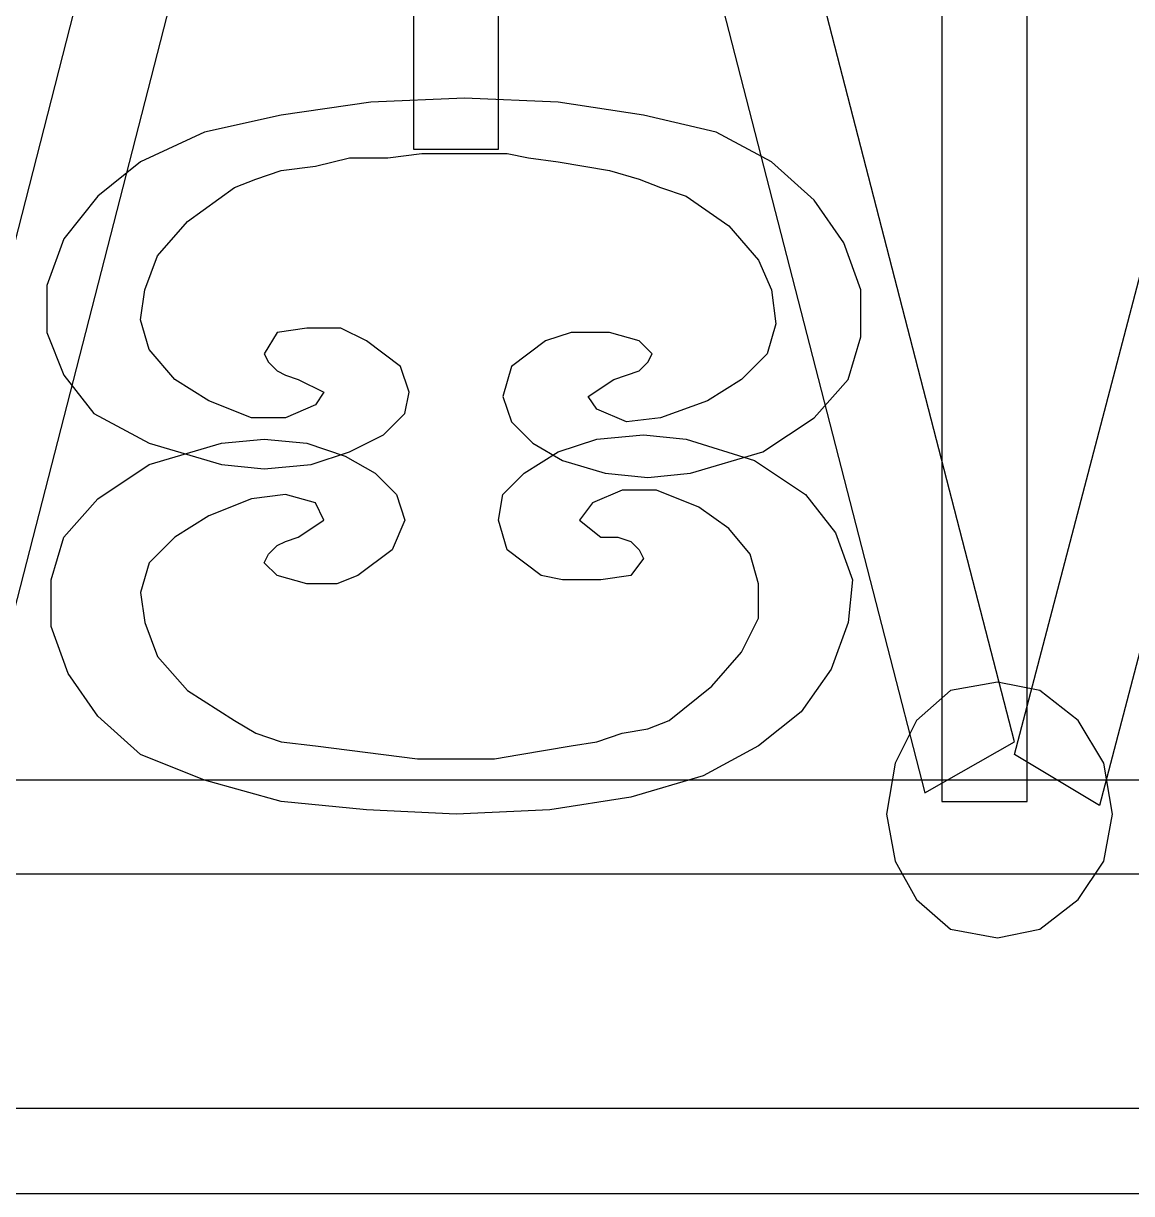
# Model space of a CAD drawing. Header units: centimetres. Extents: x -55 to 54, y -93 to 10.
# Drawn here: x -26.09 to -7.52, y -79.8 to -60.19 of the extents above; entities that cross this region are included whole.
import ezdxf

# ---------------------------------------------------------------- set-up
doc = ezdxf.new("R2010")
doc.units = ezdxf.units.CM
doc.header["$MEASUREMENT"] = 0
doc.layers.add('layer 1', color=7, linetype='Continuous')

msp = doc.modelspace()

# ---------------------------------------------------------------- linework, layer by layer
at = {"layer": 'layer 1', "color": 108}
for points, knots in [([(-10.69641, -4.8653), (-10.69641, -4.8653), (-9.26778, -4.8653), (-9.26778, -4.8653), (-9.26778, -4.8653), (-9.26778, -4.8653), (-9.26778, -73.22512), (-9.26778, -73.22512), (-9.26778, -73.22512), (-9.26778, -73.22512), (-10.69641, -73.22512), (-10.69641, -73.22512), (-10.69641, -73.22512), (-10.69641, -73.22512), (-10.69641, -4.8653), (-10.69641, -4.8653)], [0, 0, 0, 0, 0.25, 0.25, 0.25, 0.25, 0.5, 0.5, 0.5, 0.5, 0.75, 0.75, 0.75, 0.75, 1, 1, 1, 1]), ([(-9.98209, -6.72251), (-9.98209, -6.72251), (-11.41072, -5.93677), (-11.41072, -5.93677), (-11.41072, -5.93677), (-11.41072, -5.93677), (-28.33996, -72.08222), (-28.33996, -72.08222), (-28.33996, -72.08222), (-28.33996, -72.08222), (-26.98276, -72.86796), (-26.98276, -72.86796), (-26.98276, -72.86796), (-26.98276, -72.86796), (-9.98209, -6.72251), (-9.98209, -6.72251)], [0, 0, 0, 0, 0.25, 0.25, 0.25, 0.25, 0.5, 0.5, 0.5, 0.5, 0.75, 0.75, 0.75, 0.75, 1, 1, 1, 1]), ([(-27.9828, -7.07967), (-27.9828, -7.07967), (-26.55417, -6.15106), (-26.55417, -6.15106), (-26.55417, -6.15106), (-26.55417, -6.15106), (-9.48207, -72.22508), (-9.48207, -72.22508), (-9.48207, -72.22508), (-9.48207, -72.22508), (-10.98213, -73.08226), (-10.98213, -73.08226), (-10.98213, -73.08226), (-10.98213, -73.08226), (-27.9828, -7.07967), (-27.9828, -7.07967)], [0, 0, 0, 0, 0.25, 0.25, 0.25, 0.25, 0.5, 0.5, 0.5, 0.5, 0.75, 0.75, 0.75, 0.75, 1, 1, 1, 1]), ([(-9.7678, -7.29396), (-9.7678, -7.29396), (-8.33917, -6.50822), (-8.33917, -6.50822), (-8.33917, -6.50822), (-8.33917, -6.50822), (9.09008, -72.43938), (9.09008, -72.43938), (9.09008, -72.43938), (9.09008, -72.43938), (7.59002, -73.22512), (7.59002, -73.22512), (7.59002, -73.22512), (7.59002, -73.22512), (-9.7678, -7.29396), (-9.7678, -7.29396)], [0, 0, 0, 0, 0.25, 0.25, 0.25, 0.25, 0.5, 0.5, 0.5, 0.5, 0.75, 0.75, 0.75, 0.75, 1, 1, 1, 1]), ([(9.23295, -7.29396), (9.23295, -7.29396), (7.80432, -6.50822), (7.80432, -6.50822), (7.80432, -6.50822), (7.80432, -6.50822), (-9.48207, -72.43938), (-9.48207, -72.43938), (-9.48207, -72.43938), (-9.48207, -72.43938), (-8.05345, -73.29655), (-8.05345, -73.29655), (-8.05345, -73.29655), (-8.05345, -73.29655), (9.23295, -7.29396), (9.23295, -7.29396)], [0, 0, 0, 0, 0.25, 0.25, 0.25, 0.25, 0.5, 0.5, 0.5, 0.5, 0.75, 0.75, 0.75, 0.75, 1, 1, 1, 1]), ([(-19.5539, -40.79528), (-19.5539, -40.79528), (-18.12527, -40.79528), (-18.12527, -40.79528), (-18.12527, -40.79528), (-18.12527, -40.79528), (-18.12527, -62.29612), (-18.12527, -62.29612), (-18.12527, -62.29612), (-18.12527, -62.29612), (-19.5539, -62.29612), (-19.5539, -62.29612), (-19.5539, -62.29612), (-19.5539, -62.29612), (-19.5539, -40.79528), (-19.5539, -40.79528)], [0, 0, 0, 0, 0.25, 0.25, 0.25, 0.25, 0.5, 0.5, 0.5, 0.5, 0.75, 0.75, 0.75, 0.75, 1, 1, 1, 1]), ([(-13.55366, -62.51041), (-13.55366, -62.51041), (-12.83935, -63.1533), (-12.83935, -63.1533), (-12.83935, -63.1533), (-12.83935, -63.1533), (-12.33933, -63.86761), (-12.33933, -63.86761), (-12.33933, -63.86761), (-12.33933, -63.86761), (-12.0536, -64.65336), (-12.0536, -64.65336), (-12.0536, -64.65336), (-12.0536, -64.65336), (-12.0536, -65.4391), (-12.0536, -65.4391), (-12.0536, -65.4391), (-12.0536, -65.4391), (-12.2679, -66.15341), (-12.2679, -66.15341), (-12.2679, -66.15341), (-12.2679, -66.15341), (-12.83935, -66.7963), (-12.83935, -66.7963), (-12.83935, -66.7963), (-12.83935, -66.7963), (-13.69653, -67.36775), (-13.69653, -67.36775), (-13.69653, -67.36775), (-13.69653, -67.36775), (-14.91086, -67.72491), (-14.91086, -67.72491), (-14.91086, -67.72491), (-14.91086, -67.72491), (-15.62517, -67.79634), (-15.62517, -67.79634), (-15.62517, -67.79634), (-15.62517, -67.79634), (-16.33949, -67.72491), (-16.33949, -67.72491), (-16.33949, -67.72491), (-16.33949, -67.72491), (-17.0538, -67.51061), (-17.0538, -67.51061), (-17.0538, -67.51061), (-17.0538, -67.51061), (-17.55382, -67.22489), (-17.55382, -67.22489), (-17.55382, -67.22489), (-17.55382, -67.22489), (-17.91098, -66.86773), (-17.91098, -66.86773), (-17.91098, -66.86773), (-17.91098, -66.86773), (-18.05384, -66.43914), (-18.05384, -66.43914), (-18.05384, -66.43914), (-18.05384, -66.43914), (-17.91098, -65.93912), (-17.91098, -65.93912), (-17.91098, -65.93912), (-17.91098, -65.93912), (-17.33953, -65.51053), (-17.33953, -65.51053), (-17.33953, -65.51053), (-17.33953, -65.51053), (-16.91094, -65.36767), (-16.91094, -65.36767), (-16.91094, -65.36767), (-16.91094, -65.36767), (-16.26806, -65.36767), (-16.26806, -65.36767), (-16.26806, -65.36767), (-16.26806, -65.36767), (-15.76804, -65.51053), (-15.76804, -65.51053), (-15.76804, -65.51053), (-15.76804, -65.51053), (-15.55374, -65.72483), (-15.55374, -65.72483), (-15.55374, -65.72483), (-15.55374, -65.72483), (-15.62517, -65.86769), (-15.62517, -65.86769), (-15.62517, -65.86769), (-15.62517, -65.86769), (-15.76804, -66.01055), (-15.76804, -66.01055), (-15.76804, -66.01055), (-15.76804, -66.01055), (-15.98233, -66.08198), (-15.98233, -66.08198), (-15.98233, -66.08198), (-15.98233, -66.08198), (-16.19662, -66.15341), (-16.19662, -66.15341), (-16.19662, -66.15341), (-16.19662, -66.15341), (-16.62521, -66.43914), (-16.62521, -66.43914), (-16.62521, -66.43914), (-16.62521, -66.43914), (-16.48235, -66.65343), (-16.48235, -66.65343), (-16.48235, -66.65343), (-16.48235, -66.65343), (-15.98233, -66.86773), (-15.98233, -66.86773), (-15.98233, -66.86773), (-15.98233, -66.86773), (-15.41088, -66.7963), (-15.41088, -66.7963), (-15.41088, -66.7963), (-15.41088, -66.7963), (-14.62513, -66.51057), (-14.62513, -66.51057), (-14.62513, -66.51057), (-14.62513, -66.51057), (-14.05368, -66.15341), (-14.05368, -66.15341), (-14.05368, -66.15341), (-14.05368, -66.15341), (-13.62509, -65.72483), (-13.62509, -65.72483), (-13.62509, -65.72483), (-13.62509, -65.72483), (-13.48223, -65.22481), (-13.48223, -65.22481), (-13.48223, -65.22481), (-13.48223, -65.22481), (-13.55366, -64.65336), (-13.55366, -64.65336), (-13.55366, -64.65336), (-13.55366, -64.65336), (-13.76796, -64.15334), (-13.76796, -64.15334), (-13.76796, -64.15334), (-13.76796, -64.15334), (-14.26798, -63.58189), (-14.26798, -63.58189), (-14.26798, -63.58189), (-14.26798, -63.58189), (-14.98229, -63.08187), (-14.98229, -63.08187), (-14.98229, -63.08187), (-14.98229, -63.08187), (-15.41088, -62.939), (-15.41088, -62.939), (-15.41088, -62.939), (-15.41088, -62.939), (-15.76804, -62.79614), (-15.76804, -62.79614), (-15.76804, -62.79614), (-15.76804, -62.79614), (-16.26806, -62.65328), (-16.26806, -62.65328), (-16.26806, -62.65328), (-16.26806, -62.65328), (-16.69664, -62.58185), (-16.69664, -62.58185), (-16.69664, -62.58185), (-16.69664, -62.58185), (-17.12523, -62.51041), (-17.12523, -62.51041), (-17.12523, -62.51041), (-17.12523, -62.51041), (-17.62525, -62.43898), (-17.62525, -62.43898), (-17.62525, -62.43898), (-17.62525, -62.43898), (-17.98241, -62.36755), (-17.98241, -62.36755), (-17.98241, -62.36755), (-17.98241, -62.36755), (-18.411, -62.36755), (-18.411, -62.36755), (-18.411, -62.36755), (-18.411, -62.36755), (-18.411, -62.36755), (-18.411, -62.36755), (-18.411, -62.36755), (-18.411, -62.36755), (-18.411, -62.36755), (-18.411, -62.36755), (-18.411, -62.36755), (-18.411, -62.36755), (-18.411, -62.36755), (-18.411, -62.36755), (-18.411, -62.36755), (-18.411, -62.36755), (-18.411, -62.36755), (-18.411, -62.36755), (-18.411, -62.36755), (-18.411, -62.36755), (-18.91102, -62.36755), (-18.91102, -62.36755), (-18.91102, -62.36755), (-18.91102, -62.36755), (-19.41104, -62.36755), (-19.41104, -62.36755), (-19.41104, -62.36755), (-19.41104, -62.36755), (-19.98249, -62.43898), (-19.98249, -62.43898), (-19.98249, -62.43898), (-19.98249, -62.43898), (-20.62537, -62.43898), (-20.62537, -62.43898), (-20.62537, -62.43898), (-20.62537, -62.43898), (-21.19682, -62.58185), (-21.19682, -62.58185), (-21.19682, -62.58185), (-21.19682, -62.58185), (-21.76827, -62.65328), (-21.76827, -62.65328), (-21.76827, -62.65328), (-21.76827, -62.65328), (-22.19686, -62.79614), (-22.19686, -62.79614), (-22.19686, -62.79614), (-22.19686, -62.79614), (-22.55402, -62.939), (-22.55402, -62.939), (-22.55402, -62.939), (-22.55402, -62.939), (-23.33976, -63.51045), (-23.33976, -63.51045), (-23.33976, -63.51045), (-23.33976, -63.51045), (-23.83978, -64.08191), (-23.83978, -64.08191), (-23.83978, -64.08191), (-23.83978, -64.08191), (-24.05407, -64.65336), (-24.05407, -64.65336), (-24.05407, -64.65336), (-24.05407, -64.65336), (-24.12551, -65.15338), (-24.12551, -65.15338), (-24.12551, -65.15338), (-24.12551, -65.15338), (-23.98264, -65.6534), (-23.98264, -65.6534), (-23.98264, -65.6534), (-23.98264, -65.6534), (-23.55406, -66.15341), (-23.55406, -66.15341), (-23.55406, -66.15341), (-23.55406, -66.15341), (-22.9826, -66.51057), (-22.9826, -66.51057), (-22.9826, -66.51057), (-22.9826, -66.51057), (-22.26829, -66.7963), (-22.26829, -66.7963), (-22.26829, -66.7963), (-22.26829, -66.7963), (-21.69684, -66.7963), (-21.69684, -66.7963), (-21.69684, -66.7963), (-21.69684, -66.7963), (-21.19682, -66.582), (-21.19682, -66.582), (-21.19682, -66.582), (-21.19682, -66.582), (-21.05396, -66.36771), (-21.05396, -66.36771), (-21.05396, -66.36771), (-21.05396, -66.36771), (-21.48255, -66.15341), (-21.48255, -66.15341), (-21.48255, -66.15341), (-21.48255, -66.15341), (-21.69684, -66.08198), (-21.69684, -66.08198), (-21.69684, -66.08198), (-21.69684, -66.08198), (-21.8397, -66.01055), (-21.8397, -66.01055), (-21.8397, -66.01055), (-21.8397, -66.01055), (-21.98256, -65.86769), (-21.98256, -65.86769), (-21.98256, -65.86769), (-21.98256, -65.86769), (-22.054, -65.72483), (-22.054, -65.72483), (-22.054, -65.72483), (-22.054, -65.72483), (-21.8397, -65.36767), (-21.8397, -65.36767), (-21.8397, -65.36767), (-21.8397, -65.36767), (-21.33968, -65.29624), (-21.33968, -65.29624), (-21.33968, -65.29624), (-21.33968, -65.29624), (-20.76823, -65.29624), (-20.76823, -65.29624), (-20.76823, -65.29624), (-20.76823, -65.29624), (-20.33964, -65.51053), (-20.33964, -65.51053), (-20.33964, -65.51053), (-20.33964, -65.51053), (-19.76819, -65.93912), (-19.76819, -65.93912), (-19.76819, -65.93912), (-19.76819, -65.93912), (-19.62533, -66.36771), (-19.62533, -66.36771), (-19.62533, -66.36771), (-19.62533, -66.36771), (-19.69676, -66.72487), (-19.69676, -66.72487), (-19.69676, -66.72487), (-19.69676, -66.72487), (-20.05392, -67.08202), (-20.05392, -67.08202), (-20.05392, -67.08202), (-20.05392, -67.08202), (-20.62537, -67.36775), (-20.62537, -67.36775), (-20.62537, -67.36775), (-20.62537, -67.36775), (-21.26825, -67.58204), (-21.26825, -67.58204), (-21.26825, -67.58204), (-21.26825, -67.58204), (-22.054, -67.65347), (-22.054, -67.65347), (-22.054, -67.65347), (-22.054, -67.65347), (-22.76831, -67.58204), (-22.76831, -67.58204), (-22.76831, -67.58204), (-22.76831, -67.58204), (-23.98264, -67.22489), (-23.98264, -67.22489), (-23.98264, -67.22489), (-23.98264, -67.22489), (-24.91125, -66.72487), (-24.91125, -66.72487), (-24.91125, -66.72487), (-24.91125, -66.72487), (-25.41127, -66.08198), (-25.41127, -66.08198), (-25.41127, -66.08198), (-25.41127, -66.08198), (-25.697, -65.36767), (-25.697, -65.36767), (-25.697, -65.36767), (-25.697, -65.36767), (-25.697, -64.58192), (-25.697, -64.58192), (-25.697, -64.58192), (-25.697, -64.58192), (-25.41127, -63.79618), (-25.41127, -63.79618), (-25.41127, -63.79618), (-25.41127, -63.79618), (-24.83982, -63.08187), (-24.83982, -63.08187), (-24.83982, -63.08187), (-24.83982, -63.08187), (-24.12551, -62.51041), (-24.12551, -62.51041), (-24.12551, -62.51041), (-24.12551, -62.51041), (-23.05404, -62.0104), (-23.05404, -62.0104), (-23.05404, -62.0104), (-23.05404, -62.0104), (-21.76827, -61.72467), (-21.76827, -61.72467), (-21.76827, -61.72467), (-21.76827, -61.72467), (-20.26821, -61.51038), (-20.26821, -61.51038), (-20.26821, -61.51038), (-20.26821, -61.51038), (-18.69672, -61.43894), (-18.69672, -61.43894), (-18.69672, -61.43894), (-18.69672, -61.43894), (-17.12523, -61.51038), (-17.12523, -61.51038), (-17.12523, -61.51038), (-17.12523, -61.51038), (-15.6966, -61.72467), (-15.6966, -61.72467), (-15.6966, -61.72467), (-15.6966, -61.72467), (-14.48227, -62.0104), (-14.48227, -62.0104), (-14.48227, -62.0104), (-14.48227, -62.0104), (-13.55366, -62.51041), (-13.55366, -62.51041)], [0, 0, 0, 0, 0.01, 0.01, 0.01, 0.01, 0.02, 0.02, 0.02, 0.02, 0.03, 0.03, 0.03, 0.03, 0.04, 0.04, 0.04, 0.04, 0.05, 0.05, 0.05, 0.05, 0.06, 0.06, 0.06, 0.06, 0.07, 0.07, 0.07, 0.07, 0.08, 0.08, 0.08, 0.08, 0.09, 0.09, 0.09, 0.09, 0.1, 0.1, 0.1, 0.1, 0.11, 0.11, 0.11, 0.11, 0.12, 0.12, 0.12, 0.12, 0.13, 0.13, 0.13, 0.13, 0.14, 0.14, 0.14, 0.14, 0.15, 0.15, 0.15, 0.15, 0.16, 0.16, 0.16, 0.16, 0.17, 0.17, 0.17, 0.17, 0.18, 0.18, 0.18, 0.18, 0.19, 0.19, 0.19, 0.19, 0.2, 0.2, 0.2, 0.2, 0.21, 0.21, 0.21, 0.21, 0.22, 0.22, 0.22, 0.22, 0.23, 0.23, 0.23, 0.23, 0.24, 0.24, 0.24, 0.24, 0.25, 0.25, 0.25, 0.25, 0.26, 0.26, 0.26, 0.26, 0.27, 0.27, 0.27, 0.27, 0.28, 0.28, 0.28, 0.28, 0.29, 0.29, 0.29, 0.29, 0.3, 0.3, 0.3, 0.3, 0.31, 0.31, 0.31, 0.31, 0.32, 0.32, 0.32, 0.32, 0.33, 0.33, 0.33, 0.33, 0.34, 0.34, 0.34, 0.34, 0.35, 0.35, 0.35, 0.35, 0.36, 0.36, 0.36, 0.36, 0.37, 0.37, 0.37, 0.37, 0.38, 0.38, 0.38, 0.38, 0.39, 0.39, 0.39, 0.39, 0.4, 0.4, 0.4, 0.4, 0.41, 0.41, 0.41, 0.41, 0.42, 0.42, 0.42, 0.42, 0.43, 0.43, 0.43, 0.43, 0.44, 0.44, 0.44, 0.44, 0.45, 0.45, 0.45, 0.45, 0.46, 0.46, 0.46, 0.46, 0.47, 0.47, 0.47, 0.47, 0.48, 0.48, 0.48, 0.48, 0.49, 0.49, 0.49, 0.49, 0.5, 0.5, 0.5, 0.5, 0.51, 0.51, 0.51, 0.51, 0.52, 0.52, 0.52, 0.52, 0.53, 0.53, 0.53, 0.53, 0.54, 0.54, 0.54, 0.54, 0.55, 0.55, 0.55, 0.55, 0.56, 0.56, 0.56, 0.56, 0.57, 0.57, 0.57, 0.57, 0.58, 0.58, 0.58, 0.58, 0.59, 0.59, 0.59, 0.59, 0.6, 0.6, 0.6, 0.6, 0.61, 0.61, 0.61, 0.61, 0.62, 0.62, 0.62, 0.62, 0.63, 0.63, 0.63, 0.63, 0.64, 0.64, 0.64, 0.64, 0.65, 0.65, 0.65, 0.65, 0.66, 0.66, 0.66, 0.66, 0.67, 0.67, 0.67, 0.67, 0.68, 0.68, 0.68, 0.68, 0.69, 0.69, 0.69, 0.69, 0.7, 0.7, 0.7, 0.7, 0.71, 0.71, 0.71, 0.71, 0.72, 0.72, 0.72, 0.72, 0.73, 0.73, 0.73, 0.73, 0.74, 0.74, 0.74, 0.74, 0.75, 0.75, 0.75, 0.75, 0.76, 0.76, 0.76, 0.76, 0.77, 0.77, 0.77, 0.77, 0.78, 0.78, 0.78, 0.78, 0.79, 0.79, 0.79, 0.79, 0.8, 0.8, 0.8, 0.8, 0.81, 0.81, 0.81, 0.81, 0.82, 0.82, 0.82, 0.82, 0.83, 0.83, 0.83, 0.83, 0.84, 0.84, 0.84, 0.84, 0.85, 0.85, 0.85, 0.85, 0.86, 0.86, 0.86, 0.86, 0.87, 0.87, 0.87, 0.87, 0.88, 0.88, 0.88, 0.88, 0.89, 0.89, 0.89, 0.89, 0.9, 0.9, 0.9, 0.9, 0.91, 0.91, 0.91, 0.91, 0.92, 0.92, 0.92, 0.92, 0.93, 0.93, 0.93, 0.93, 0.94, 0.94, 0.94, 0.94, 0.95, 0.95, 0.95, 0.95, 0.96, 0.96, 0.96, 0.96, 0.97, 0.97, 0.97, 0.97, 0.98, 0.98, 0.98, 0.98, 0.99, 0.99, 0.99, 0.99, 1, 1, 1, 1]), ([(-13.76796, -72.29651), (-13.76796, -72.29651), (-13.05364, -71.72506), (-13.05364, -71.72506), (-13.05364, -71.72506), (-13.05364, -71.72506), (-12.55362, -71.01075), (-12.55362, -71.01075), (-12.55362, -71.01075), (-12.55362, -71.01075), (-12.2679, -70.225), (-12.2679, -70.225), (-12.2679, -70.225), (-12.2679, -70.225), (-12.19647, -69.51069), (-12.19647, -69.51069), (-12.19647, -69.51069), (-12.19647, -69.51069), (-12.48219, -68.72494), (-12.48219, -68.72494), (-12.48219, -68.72494), (-12.48219, -68.72494), (-12.98221, -68.08206), (-12.98221, -68.08206), (-12.98221, -68.08206), (-12.98221, -68.08206), (-13.83939, -67.51061), (-13.83939, -67.51061), (-13.83939, -67.51061), (-13.83939, -67.51061), (-14.98229, -67.15345), (-14.98229, -67.15345), (-14.98229, -67.15345), (-14.98229, -67.15345), (-15.6966, -67.08202), (-15.6966, -67.08202), (-15.6966, -67.08202), (-15.6966, -67.08202), (-16.48235, -67.15345), (-16.48235, -67.15345), (-16.48235, -67.15345), (-16.48235, -67.15345), (-17.12523, -67.36775), (-17.12523, -67.36775), (-17.12523, -67.36775), (-17.12523, -67.36775), (-17.69668, -67.72491), (-17.69668, -67.72491), (-17.69668, -67.72491), (-17.69668, -67.72491), (-18.05384, -68.08206), (-18.05384, -68.08206), (-18.05384, -68.08206), (-18.05384, -68.08206), (-18.12527, -68.51065), (-18.12527, -68.51065), (-18.12527, -68.51065), (-18.12527, -68.51065), (-17.98241, -69.01067), (-17.98241, -69.01067), (-17.98241, -69.01067), (-17.98241, -69.01067), (-17.41096, -69.43926), (-17.41096, -69.43926), (-17.41096, -69.43926), (-17.41096, -69.43926), (-17.0538, -69.51069), (-17.0538, -69.51069), (-17.0538, -69.51069), (-17.0538, -69.51069), (-16.41092, -69.51069), (-16.41092, -69.51069), (-16.41092, -69.51069), (-16.41092, -69.51069), (-15.9109, -69.43926), (-15.9109, -69.43926), (-15.9109, -69.43926), (-15.9109, -69.43926), (-15.6966, -69.15353), (-15.6966, -69.15353), (-15.6966, -69.15353), (-15.6966, -69.15353), (-15.76804, -69.01067), (-15.76804, -69.01067), (-15.76804, -69.01067), (-15.76804, -69.01067), (-15.9109, -68.86781), (-15.9109, -68.86781), (-15.9109, -68.86781), (-15.9109, -68.86781), (-16.12519, -68.79638), (-16.12519, -68.79638), (-16.12519, -68.79638), (-16.12519, -68.79638), (-16.41092, -68.79638), (-16.41092, -68.79638), (-16.41092, -68.79638), (-16.41092, -68.79638), (-16.76807, -68.51065), (-16.76807, -68.51065), (-16.76807, -68.51065), (-16.76807, -68.51065), (-16.55378, -68.22492), (-16.55378, -68.22492), (-16.55378, -68.22492), (-16.55378, -68.22492), (-16.05376, -68.01063), (-16.05376, -68.01063), (-16.05376, -68.01063), (-16.05376, -68.01063), (-15.48231, -68.01063), (-15.48231, -68.01063), (-15.48231, -68.01063), (-15.48231, -68.01063), (-14.768, -68.29636), (-14.768, -68.29636), (-14.768, -68.29636), (-14.768, -68.29636), (-14.26798, -68.65351), (-14.26798, -68.65351), (-14.26798, -68.65351), (-14.26798, -68.65351), (-13.91082, -69.0821), (-13.91082, -69.0821), (-13.91082, -69.0821), (-13.91082, -69.0821), (-13.76796, -69.58212), (-13.76796, -69.58212), (-13.76796, -69.58212), (-13.76796, -69.58212), (-13.76796, -70.15357), (-13.76796, -70.15357), (-13.76796, -70.15357), (-13.76796, -70.15357), (-14.05368, -70.72502), (-14.05368, -70.72502), (-14.05368, -70.72502), (-14.05368, -70.72502), (-14.5537, -71.29647), (-14.5537, -71.29647), (-14.5537, -71.29647), (-14.5537, -71.29647), (-15.26802, -71.86792), (-15.26802, -71.86792), (-15.26802, -71.86792), (-15.26802, -71.86792), (-15.62517, -72.01079), (-15.62517, -72.01079), (-15.62517, -72.01079), (-15.62517, -72.01079), (-16.05376, -72.08222), (-16.05376, -72.08222), (-16.05376, -72.08222), (-16.05376, -72.08222), (-16.48235, -72.22508), (-16.48235, -72.22508), (-16.48235, -72.22508), (-16.48235, -72.22508), (-16.91094, -72.29651), (-16.91094, -72.29651), (-16.91094, -72.29651), (-16.91094, -72.29651), (-17.33953, -72.36794), (-17.33953, -72.36794), (-17.33953, -72.36794), (-17.33953, -72.36794), (-17.76811, -72.43938), (-17.76811, -72.43938), (-17.76811, -72.43938), (-17.76811, -72.43938), (-18.1967, -72.51081), (-18.1967, -72.51081), (-18.1967, -72.51081), (-18.1967, -72.51081), (-18.55386, -72.51081), (-18.55386, -72.51081), (-18.55386, -72.51081), (-18.55386, -72.51081), (-18.55386, -72.51081), (-18.55386, -72.51081), (-18.55386, -72.51081), (-18.55386, -72.51081), (-18.55386, -72.51081), (-18.55386, -72.51081), (-18.55386, -72.51081), (-18.55386, -72.51081), (-18.55386, -72.51081), (-18.55386, -72.51081), (-18.55386, -72.51081), (-18.55386, -72.51081), (-18.55386, -72.51081), (-18.55386, -72.51081), (-18.55386, -72.51081), (-18.55386, -72.51081), (-18.98245, -72.51081), (-18.98245, -72.51081), (-18.98245, -72.51081), (-18.98245, -72.51081), (-19.48247, -72.51081), (-19.48247, -72.51081), (-19.48247, -72.51081), (-19.48247, -72.51081), (-20.05392, -72.43938), (-20.05392, -72.43938), (-20.05392, -72.43938), (-20.05392, -72.43938), (-20.62537, -72.36794), (-20.62537, -72.36794), (-20.62537, -72.36794), (-20.62537, -72.36794), (-21.19682, -72.29651), (-21.19682, -72.29651), (-21.19682, -72.29651), (-21.19682, -72.29651), (-21.76827, -72.22508), (-21.76827, -72.22508), (-21.76827, -72.22508), (-21.76827, -72.22508), (-22.19686, -72.08222), (-22.19686, -72.08222), (-22.19686, -72.08222), (-22.19686, -72.08222), (-22.55402, -71.86792), (-22.55402, -71.86792), (-22.55402, -71.86792), (-22.55402, -71.86792), (-23.33976, -71.36791), (-23.33976, -71.36791), (-23.33976, -71.36791), (-23.33976, -71.36791), (-23.83978, -70.79645), (-23.83978, -70.79645), (-23.83978, -70.79645), (-23.83978, -70.79645), (-24.05407, -70.225), (-24.05407, -70.225), (-24.05407, -70.225), (-24.05407, -70.225), (-24.12551, -69.72498), (-24.12551, -69.72498), (-24.12551, -69.72498), (-24.12551, -69.72498), (-23.98264, -69.22496), (-23.98264, -69.22496), (-23.98264, -69.22496), (-23.98264, -69.22496), (-23.55406, -68.79638), (-23.55406, -68.79638), (-23.55406, -68.79638), (-23.55406, -68.79638), (-22.9826, -68.43922), (-22.9826, -68.43922), (-22.9826, -68.43922), (-22.9826, -68.43922), (-22.26829, -68.15349), (-22.26829, -68.15349), (-22.26829, -68.15349), (-22.26829, -68.15349), (-21.69684, -68.08206), (-21.69684, -68.08206), (-21.69684, -68.08206), (-21.69684, -68.08206), (-21.19682, -68.22492), (-21.19682, -68.22492), (-21.19682, -68.22492), (-21.19682, -68.22492), (-21.05396, -68.51065), (-21.05396, -68.51065), (-21.05396, -68.51065), (-21.05396, -68.51065), (-21.48255, -68.79638), (-21.48255, -68.79638), (-21.48255, -68.79638), (-21.48255, -68.79638), (-21.69684, -68.86781), (-21.69684, -68.86781), (-21.69684, -68.86781), (-21.69684, -68.86781), (-21.8397, -68.93924), (-21.8397, -68.93924), (-21.8397, -68.93924), (-21.8397, -68.93924), (-21.98256, -69.0821), (-21.98256, -69.0821), (-21.98256, -69.0821), (-21.98256, -69.0821), (-22.054, -69.22496), (-22.054, -69.22496), (-22.054, -69.22496), (-22.054, -69.22496), (-21.8397, -69.43926), (-21.8397, -69.43926), (-21.8397, -69.43926), (-21.8397, -69.43926), (-21.33968, -69.58212), (-21.33968, -69.58212), (-21.33968, -69.58212), (-21.33968, -69.58212), (-20.83966, -69.58212), (-20.83966, -69.58212), (-20.83966, -69.58212), (-20.83966, -69.58212), (-20.48251, -69.43926), (-20.48251, -69.43926), (-20.48251, -69.43926), (-20.48251, -69.43926), (-19.91106, -69.01067), (-19.91106, -69.01067), (-19.91106, -69.01067), (-19.91106, -69.01067), (-19.69676, -68.51065), (-19.69676, -68.51065), (-19.69676, -68.51065), (-19.69676, -68.51065), (-19.83962, -68.08206), (-19.83962, -68.08206), (-19.83962, -68.08206), (-19.83962, -68.08206), (-20.19678, -67.72491), (-20.19678, -67.72491), (-20.19678, -67.72491), (-20.19678, -67.72491), (-20.6968, -67.43918), (-20.6968, -67.43918), (-20.6968, -67.43918), (-20.6968, -67.43918), (-21.33968, -67.22489), (-21.33968, -67.22489), (-21.33968, -67.22489), (-21.33968, -67.22489), (-22.054, -67.15345), (-22.054, -67.15345), (-22.054, -67.15345), (-22.054, -67.15345), (-22.76831, -67.22489), (-22.76831, -67.22489), (-22.76831, -67.22489), (-22.76831, -67.22489), (-23.98264, -67.58204), (-23.98264, -67.58204), (-23.98264, -67.58204), (-23.98264, -67.58204), (-24.83982, -68.15349), (-24.83982, -68.15349), (-24.83982, -68.15349), (-24.83982, -68.15349), (-25.41127, -68.79638), (-25.41127, -68.79638), (-25.41127, -68.79638), (-25.41127, -68.79638), (-25.62557, -69.51069), (-25.62557, -69.51069), (-25.62557, -69.51069), (-25.62557, -69.51069), (-25.62557, -70.29643), (-25.62557, -70.29643), (-25.62557, -70.29643), (-25.62557, -70.29643), (-25.33984, -71.08218), (-25.33984, -71.08218), (-25.33984, -71.08218), (-25.33984, -71.08218), (-24.83982, -71.79649), (-24.83982, -71.79649), (-24.83982, -71.79649), (-24.83982, -71.79649), (-24.12551, -72.43938), (-24.12551, -72.43938), (-24.12551, -72.43938), (-24.12551, -72.43938), (-23.05404, -72.86796), (-23.05404, -72.86796), (-23.05404, -72.86796), (-23.05404, -72.86796), (-21.76827, -73.22512), (-21.76827, -73.22512), (-21.76827, -73.22512), (-21.76827, -73.22512), (-20.33964, -73.36798), (-20.33964, -73.36798), (-20.33964, -73.36798), (-20.33964, -73.36798), (-18.83958, -73.43942), (-18.83958, -73.43942), (-18.83958, -73.43942), (-18.83958, -73.43942), (-17.26809, -73.36798), (-17.26809, -73.36798), (-17.26809, -73.36798), (-17.26809, -73.36798), (-15.9109, -73.15369), (-15.9109, -73.15369), (-15.9109, -73.15369), (-15.9109, -73.15369), (-14.69656, -72.79653), (-14.69656, -72.79653), (-14.69656, -72.79653), (-14.69656, -72.79653), (-13.76796, -72.29651), (-13.76796, -72.29651)], [0, 0, 0, 0, 0.01, 0.01, 0.01, 0.01, 0.02, 0.02, 0.02, 0.02, 0.03, 0.03, 0.03, 0.03, 0.04, 0.04, 0.04, 0.04, 0.05, 0.05, 0.05, 0.05, 0.06, 0.06, 0.06, 0.06, 0.07, 0.07, 0.07, 0.07, 0.08, 0.08, 0.08, 0.08, 0.09, 0.09, 0.09, 0.09, 0.1, 0.1, 0.1, 0.1, 0.11, 0.11, 0.11, 0.11, 0.12, 0.12, 0.12, 0.12, 0.13, 0.13, 0.13, 0.13, 0.14, 0.14, 0.14, 0.14, 0.15, 0.15, 0.15, 0.15, 0.16, 0.16, 0.16, 0.16, 0.17, 0.17, 0.17, 0.17, 0.18, 0.18, 0.18, 0.18, 0.19, 0.19, 0.19, 0.19, 0.2, 0.2, 0.2, 0.2, 0.21, 0.21, 0.21, 0.21, 0.22, 0.22, 0.22, 0.22, 0.23, 0.23, 0.23, 0.23, 0.24, 0.24, 0.24, 0.24, 0.25, 0.25, 0.25, 0.25, 0.26, 0.26, 0.26, 0.26, 0.27, 0.27, 0.27, 0.27, 0.28, 0.28, 0.28, 0.28, 0.29, 0.29, 0.29, 0.29, 0.3, 0.3, 0.3, 0.3, 0.31, 0.31, 0.31, 0.31, 0.32, 0.32, 0.32, 0.32, 0.33, 0.33, 0.33, 0.33, 0.34, 0.34, 0.34, 0.34, 0.35, 0.35, 0.35, 0.35, 0.36, 0.36, 0.36, 0.36, 0.37, 0.37, 0.37, 0.37, 0.38, 0.38, 0.38, 0.38, 0.39, 0.39, 0.39, 0.39, 0.4, 0.4, 0.4, 0.4, 0.41, 0.41, 0.41, 0.41, 0.42, 0.42, 0.42, 0.42, 0.43, 0.43, 0.43, 0.43, 0.44, 0.44, 0.44, 0.44, 0.45, 0.45, 0.45, 0.45, 0.46, 0.46, 0.46, 0.46, 0.47, 0.47, 0.47, 0.47, 0.48, 0.48, 0.48, 0.48, 0.49, 0.49, 0.49, 0.49, 0.5, 0.5, 0.5, 0.5, 0.51, 0.51, 0.51, 0.51, 0.52, 0.52, 0.52, 0.52, 0.53, 0.53, 0.53, 0.53, 0.54, 0.54, 0.54, 0.54, 0.55, 0.55, 0.55, 0.55, 0.56, 0.56, 0.56, 0.56, 0.57, 0.57, 0.57, 0.57, 0.58, 0.58, 0.58, 0.58, 0.59, 0.59, 0.59, 0.59, 0.6, 0.6, 0.6, 0.6, 0.61, 0.61, 0.61, 0.61, 0.62, 0.62, 0.62, 0.62, 0.63, 0.63, 0.63, 0.63, 0.64, 0.64, 0.64, 0.64, 0.65, 0.65, 0.65, 0.65, 0.66, 0.66, 0.66, 0.66, 0.67, 0.67, 0.67, 0.67, 0.68, 0.68, 0.68, 0.68, 0.69, 0.69, 0.69, 0.69, 0.7, 0.7, 0.7, 0.7, 0.71, 0.71, 0.71, 0.71, 0.72, 0.72, 0.72, 0.72, 0.73, 0.73, 0.73, 0.73, 0.74, 0.74, 0.74, 0.74, 0.75, 0.75, 0.75, 0.75, 0.76, 0.76, 0.76, 0.76, 0.77, 0.77, 0.77, 0.77, 0.78, 0.78, 0.78, 0.78, 0.79, 0.79, 0.79, 0.79, 0.8, 0.8, 0.8, 0.8, 0.81, 0.81, 0.81, 0.81, 0.82, 0.82, 0.82, 0.82, 0.83, 0.83, 0.83, 0.83, 0.84, 0.84, 0.84, 0.84, 0.85, 0.85, 0.85, 0.85, 0.86, 0.86, 0.86, 0.86, 0.87, 0.87, 0.87, 0.87, 0.88, 0.88, 0.88, 0.88, 0.89, 0.89, 0.89, 0.89, 0.9, 0.9, 0.9, 0.9, 0.91, 0.91, 0.91, 0.91, 0.92, 0.92, 0.92, 0.92, 0.93, 0.93, 0.93, 0.93, 0.94, 0.94, 0.94, 0.94, 0.95, 0.95, 0.95, 0.95, 0.96, 0.96, 0.96, 0.96, 0.97, 0.97, 0.97, 0.97, 0.98, 0.98, 0.98, 0.98, 0.99, 0.99, 0.99, 0.99, 1, 1, 1, 1]), ([(-9.7678, -71.22504), (-9.7678, -71.22504), (-9.05349, -71.36791), (-9.05349, -71.36791), (-9.05349, -71.36791), (-9.05349, -71.36791), (-8.4106, -71.86792), (-8.4106, -71.86792), (-8.4106, -71.86792), (-8.4106, -71.86792), (-7.98202, -72.58224), (-7.98202, -72.58224), (-7.98202, -72.58224), (-7.98202, -72.58224), (-7.83915, -73.43942), (-7.83915, -73.43942), (-7.83915, -73.43942), (-7.83915, -73.43942), (-7.98202, -74.22516), (-7.98202, -74.22516), (-7.98202, -74.22516), (-7.98202, -74.22516), (-8.4106, -74.86804), (-8.4106, -74.86804), (-8.4106, -74.86804), (-8.4106, -74.86804), (-9.05349, -75.36806), (-9.05349, -75.36806), (-9.05349, -75.36806), (-9.05349, -75.36806), (-9.7678, -75.51092), (-9.7678, -75.51092), (-9.7678, -75.51092), (-9.7678, -75.51092), (-10.55355, -75.36806), (-10.55355, -75.36806), (-10.55355, -75.36806), (-10.55355, -75.36806), (-11.125, -74.86804), (-11.125, -74.86804), (-11.125, -74.86804), (-11.125, -74.86804), (-11.48215, -74.22516), (-11.48215, -74.22516), (-11.48215, -74.22516), (-11.48215, -74.22516), (-11.62502, -73.43942), (-11.62502, -73.43942), (-11.62502, -73.43942), (-11.62502, -73.43942), (-11.48215, -72.58224), (-11.48215, -72.58224), (-11.48215, -72.58224), (-11.48215, -72.58224), (-11.125, -71.86792), (-11.125, -71.86792), (-11.125, -71.86792), (-11.125, -71.86792), (-10.55355, -71.36791), (-10.55355, -71.36791), (-10.55355, -71.36791), (-10.55355, -71.36791), (-9.7678, -71.22504), (-9.7678, -71.22504)], [0, 0, 0, 0, 0.0625, 0.0625, 0.0625, 0.0625, 0.125, 0.125, 0.125, 0.125, 0.1875, 0.1875, 0.1875, 0.1875, 0.25, 0.25, 0.25, 0.25, 0.3125, 0.3125, 0.3125, 0.3125, 0.375, 0.375, 0.375, 0.375, 0.4375, 0.4375, 0.4375, 0.4375, 0.5, 0.5, 0.5, 0.5, 0.5625, 0.5625, 0.5625, 0.5625, 0.625, 0.625, 0.625, 0.625, 0.6875, 0.6875, 0.6875, 0.6875, 0.75, 0.75, 0.75, 0.75, 0.8125, 0.8125, 0.8125, 0.8125, 0.875, 0.875, 0.875, 0.875, 0.9375, 0.9375, 0.9375, 0.9375, 1, 1, 1, 1]), ([(-48.05502, -72.86796), (-48.05502, -72.86796), (48.09161, -72.86796), (48.09161, -72.86796), (48.09161, -72.86796), (48.09161, -72.86796), (48.09161, -74.43945), (48.09161, -74.43945), (48.09161, -74.43945), (48.09161, -74.43945), (-48.05502, -74.43945), (-48.05502, -74.43945), (-48.05502, -74.43945), (-48.05502, -74.43945), (-48.05502, -72.86796), (-48.05502, -72.86796)], [0, 0, 0, 0, 0.25, 0.25, 0.25, 0.25, 0.5, 0.5, 0.5, 0.5, 0.75, 0.75, 0.75, 0.75, 1, 1, 1, 1]), ([(-48.05502, -78.36818), (-48.05502, -78.36818), (48.09161, -78.36818), (48.09161, -78.36818), (48.09161, -78.36818), (48.09161, -78.36818), (48.09161, -79.79681), (48.09161, -79.79681), (48.09161, -79.79681), (48.09161, -79.79681), (-48.05502, -79.79681), (-48.05502, -79.79681), (-48.05502, -79.79681), (-48.05502, -79.79681), (-48.05502, -78.36818), (-48.05502, -78.36818)], [0, 0, 0, 0, 0.25, 0.25, 0.25, 0.25, 0.5, 0.5, 0.5, 0.5, 0.75, 0.75, 0.75, 0.75, 1, 1, 1, 1])]:
    msp.add_open_spline(points, degree=3, knots=knots, dxfattribs=at)

doc.saveas('drawing.dxf')
